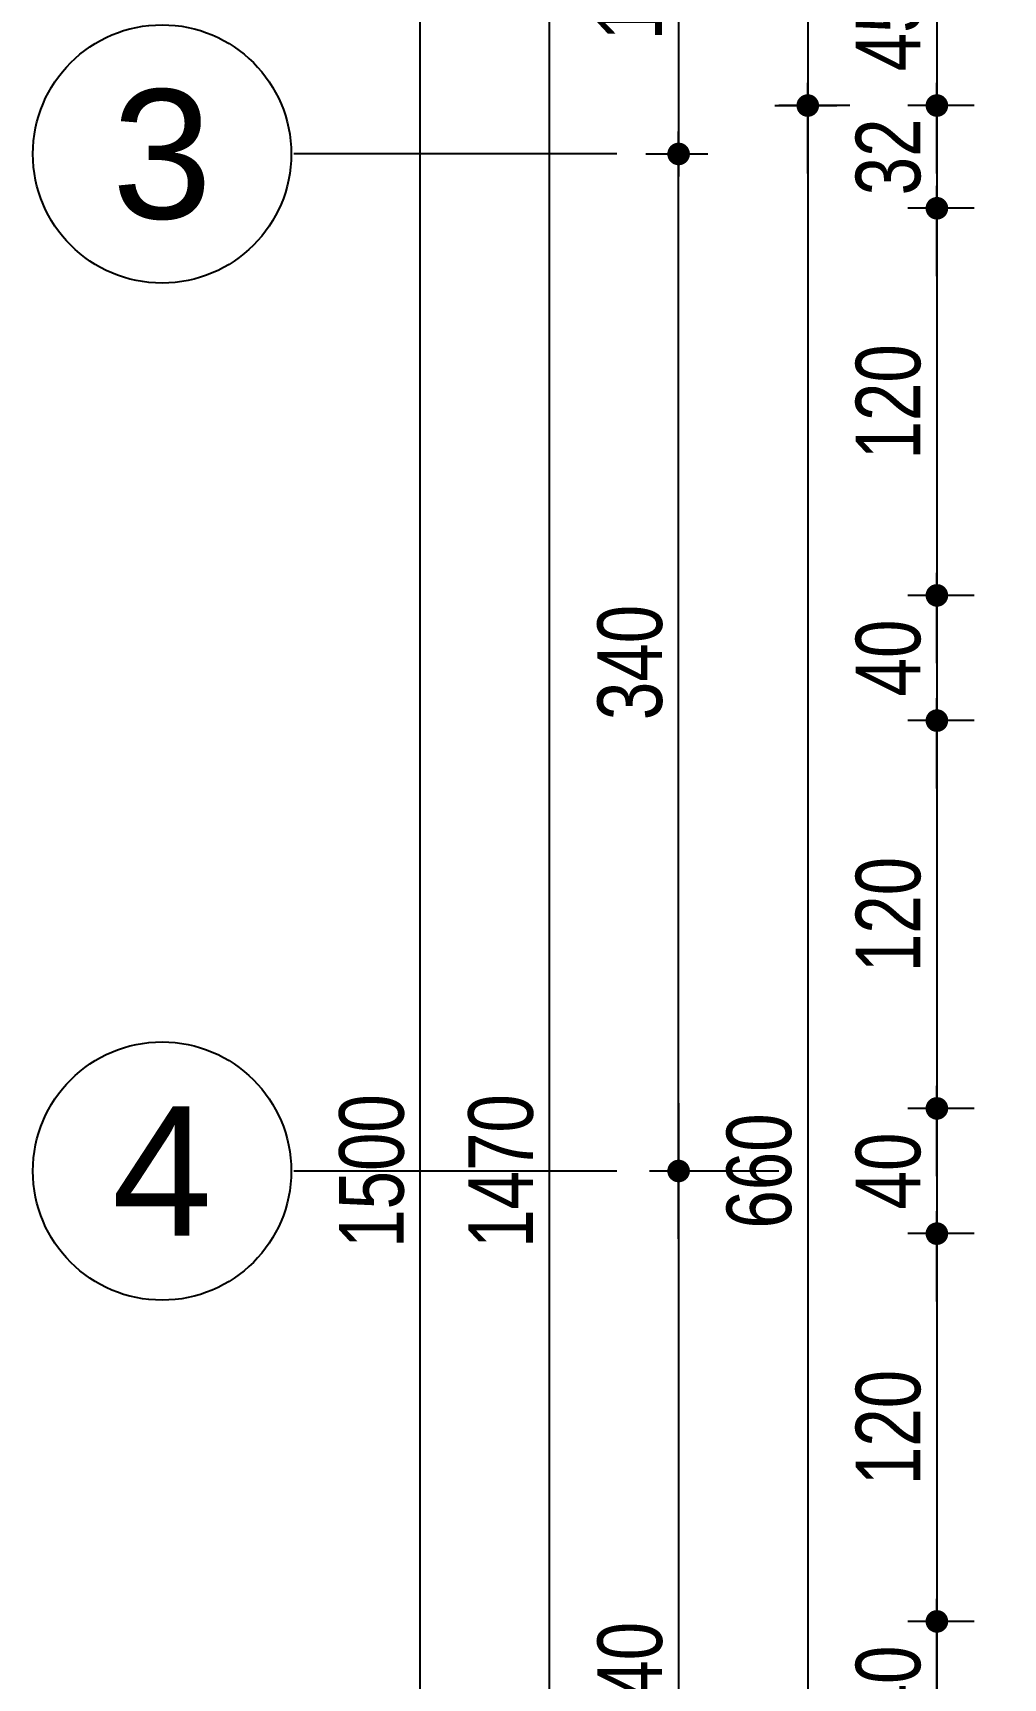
# Model space of a CAD drawing. Header units: millimetres. Extents: x 123626 to 686041, y 667 to 111893.
# Drawn here: x 272181.02 to 272184.02, y 675.72 to 680.81 of the extents above; entities that cross this region are included whole.
import ezdxf
from ezdxf.enums import TextEntityAlignment as Align

# ---------------------------------------------------------------- set-up
doc = ezdxf.new("R2010")
doc.units = ezdxf.units.MM
doc.layers.add('di', color=9, linetype='Continuous')
doc.layers.add('squar', color=255, linetype='Continuous')
doc.styles.add('Arial', font='arial.ttf', dxfattribs={"width": 0.8})
doc.styles.add('rmmg', font='rmmg.shx', dxfattribs={"width": 0.8})
doc.styles.add('ROMANT', font='romant__.ttf')
doc.dimstyles.new('1-100out', dxfattribs={"dimtxt": 0.25, "dimasz": 0.07, "dimexe": 0.09, "dimexo": 0.09, "dimgap": 0.05, "dimtad": 1, "dimdec": 4, "dimlfac": 100, "dimzin": 12, "dimdsep": 46, "dimtxsty": 'rmmg', "dimblk": 'DOT1', "dimcen": 0.09, "dimclrd": 256, "dimclre": 256, "dimclrt": 3, "dimazin": 0, "dimtfac": 1, "dimtdec": 4, "dimtmove": 1, "dimatfit": 3, "dimldrblk": 'DOT1', "dimfxl": 1, "dimtolj": 1, "dimtzin": 0, "dimarcsym": 0})

# ---------------------------------------------------------------- blocks, each defined once
blk = doc.blocks.new('DOT1')
at = {"color": 0, "linetype": 'ByBlock'}
blk.add_line((3, 0), (-1, 0), dxfattribs=at)
at = {"color": 0, "linetype": 'ByBlock', "const_width": 0.5}
blk.add_lwpolyline([(-0.25, 0, 1), (0.25, 0, 1)], format="xyb", close=True, dxfattribs=at)
blk = doc.blocks.new('*D18')
at = {"layer": 'Defpoints', "color": 0, "transparency": 16777216}
for p in [(26.3926, 21.8515), (26.6558, 21.8515), (27.0009, 6.8515)]:
    blk.add_point(p, dxfattribs=at)
at = {"layer": 'di', "color": 7, "lineweight": -2, "transparency": 16777216}
for p, q in [((26.5658, 21.8515), (26.3026, 21.8515)), ((26.3926, 6.9215), (26.3926, 21.7815)), ((26.9109, 6.8515), (26.3026, 6.8515))]:
    blk.add_line(p, q, dxfattribs=at)
at = {"layer": 'di', "color": 7, "lineweight": -2, "transparency": 16777216, "xscale": 0.07, "yscale": 0.07, "zscale": 0.07}
for p, rotation in [((26.3926, 21.8515), 90), ((26.3926, 6.8515), 270)]:
    blk.add_blockref('DOT1', p, dxfattribs=dict(at, rotation=rotation))
at = {"layer": 'di', "color": 7, "transparency": 16777216, "insert": (26.2426, 14.3515), "char_height": 0.2, "attachment_point": 5, "rotation": 90, "style": 'rmmg'}
blk.add_mtext('\\A1;1500', dxfattribs=at)
blk = doc.blocks.new('*D19')
at = {"layer": 'Defpoints', "color": 0, "transparency": 16777216}
for p in [(26.7926, 21.7015), (26.9926, 21.7015), (27.3426, 7.0015)]:
    blk.add_point(p, dxfattribs=at)
at = {"layer": 'di', "color": 7, "lineweight": -2, "transparency": 16777216}
for p, q in [((26.9026, 21.7015), (26.7026, 21.7015)), ((26.7926, 7.0715), (26.7926, 21.6315)), ((27.2526, 7.0015), (26.7026, 7.0015))]:
    blk.add_line(p, q, dxfattribs=at)
at = {"layer": 'di', "color": 7, "lineweight": -2, "transparency": 16777216, "xscale": 0.07, "yscale": 0.07, "zscale": 0.07}
for p, rotation in [((26.7926, 21.7015), 90), ((26.7926, 7.0015), 270)]:
    blk.add_blockref('DOT1', p, dxfattribs=dict(at, rotation=rotation))
at = {"layer": 'di', "color": 7, "transparency": 16777216, "insert": (26.6426, 14.3515), "char_height": 0.2, "attachment_point": 5, "rotation": 90, "style": 'rmmg'}
blk.add_mtext('\\A1;1470', dxfattribs=at)
blk = doc.blocks.new('*D21')
at = {"layer": 'Defpoints', "color": 0, "transparency": 16777216}
for p in [(27.0009, 17.5015), (27.1926, 17.5015), (27.5926, 14.3515)]:
    blk.add_point(p, dxfattribs=at)
at = {"layer": 'di', "color": 7, "lineweight": -2, "transparency": 16777216}
for p, q in [((27.0909, 17.5015), (27.2826, 17.5015)), ((27.1926, 14.4215), (27.1926, 17.4315)), ((27.5026, 14.3515), (27.1026, 14.3515))]:
    blk.add_line(p, q, dxfattribs=at)
at = {"layer": 'di', "color": 7, "lineweight": -2, "transparency": 16777216, "xscale": 0.07, "yscale": 0.07, "zscale": 0.07}
for p, rotation in [((27.1926, 17.5015), 90), ((27.1926, 14.3515), 270)]:
    blk.add_blockref('DOT1', p, dxfattribs=dict(at, rotation=rotation))
at = {"layer": 'di', "color": 7, "transparency": 16777216, "insert": (27.0426, 15.9265), "char_height": 0.2, "attachment_point": 5, "rotation": 90, "style": 'rmmg'}
blk.add_mtext('\\A1;340', dxfattribs=at)
blk = doc.blocks.new('*D33')
at = {"layer": 'Defpoints', "color": 0, "transparency": 16777216}
for p in [(27.1926, 18.562), (27.1926, 17.5015), (27.1926, 17.5015)]:
    blk.add_point(p, dxfattribs=at)
at = {"layer": 'di', "color": 7, "lineweight": -2, "transparency": 16777216}
blk.add_line((27.1926, 18.492), (27.1926, 17.5715), dxfattribs=at)
at = {"layer": 'di', "color": 7, "lineweight": -2, "transparency": 16777216, "xscale": 0.07, "yscale": 0.07, "zscale": 0.07}
for p, rotation in [((27.1926, 18.562), 90), ((27.1926, 17.5015), 270)]:
    blk.add_blockref('DOT1', p, dxfattribs=dict(at, rotation=rotation))
at = {"layer": 'di', "color": 7, "transparency": 16777216, "insert": (27.0426, 18.0317), "char_height": 0.2, "attachment_point": 5, "rotation": 90, "style": 'rmmg'}
blk.add_mtext('\\A1;105', dxfattribs=at)
blk = doc.blocks.new('*D34')
at = {"layer": 'Defpoints', "color": 0, "transparency": 16777216}
for p in [(27.8126, 21.8515), (27.4009, 17.6515), (27.5926, 17.6515)]:
    blk.add_point(p, dxfattribs=at)
at = {"layer": 'di', "color": 7, "lineweight": -2, "transparency": 16777216}
for p, q in [((27.7226, 21.8515), (27.5026, 21.8515)), ((27.5926, 21.7815), (27.5926, 17.7215)), ((27.4909, 17.6515), (27.6826, 17.6515))]:
    blk.add_line(p, q, dxfattribs=at)
at = {"layer": 'di', "color": 7, "lineweight": -2, "transparency": 16777216, "xscale": 0.07, "yscale": 0.07, "zscale": 0.07}
for p, rotation in [((27.5926, 21.8515), 90), ((27.5926, 17.6515), 270)]:
    blk.add_blockref('DOT1', p, dxfattribs=dict(at, rotation=rotation))
at = {"layer": 'di', "color": 7, "transparency": 16777216, "insert": (27.4426, 19.7515), "char_height": 0.2, "attachment_point": 5, "rotation": 90, "style": 'rmmg'}
blk.add_mtext('\\A1;420', dxfattribs=at)
blk = doc.blocks.new('*D71')
at = {"layer": 'Defpoints', "color": 0, "transparency": 16777216}
for p in [(27.5926, 14.3515), (27.0009, 11.2015), (27.1926, 11.2015)]:
    blk.add_point(p, dxfattribs=at)
at = {"layer": 'di', "color": 7, "lineweight": -2, "transparency": 16777216}
for p, q in [((27.5026, 14.3515), (27.1026, 14.3515)), ((27.1926, 14.2815), (27.1926, 11.2715)), ((27.0909, 11.2015), (27.2826, 11.2015))]:
    blk.add_line(p, q, dxfattribs=at)
at = {"layer": 'di', "color": 7, "lineweight": -2, "transparency": 16777216, "xscale": 0.07, "yscale": 0.07, "zscale": 0.07}
for p, rotation in [((27.1926, 14.3515), 90), ((27.1926, 11.2015), 270)]:
    blk.add_blockref('DOT1', p, dxfattribs=dict(at, rotation=rotation))
at = {"layer": 'di', "color": 7, "transparency": 16777216, "insert": (27.0426, 12.7765), "char_height": 0.2, "attachment_point": 5, "rotation": 90, "style": 'rmmg'}
blk.add_mtext('\\A1;340', dxfattribs=at)
blk = doc.blocks.new('*D74')
at = {"layer": 'Defpoints', "color": 0, "transparency": 16777216}
for p in [(27.8126, 17.6515), (27.4009, 11.0515), (27.5926, 11.0515)]:
    blk.add_point(p, dxfattribs=at)
at = {"layer": 'di', "color": 7, "lineweight": -2, "transparency": 16777216}
for p, q in [((27.7226, 17.6515), (27.5026, 17.6515)), ((27.5926, 17.5815), (27.5926, 11.1215)), ((27.4909, 11.0515), (27.6826, 11.0515))]:
    blk.add_line(p, q, dxfattribs=at)
at = {"layer": 'di', "color": 7, "lineweight": -2, "transparency": 16777216, "xscale": 0.07, "yscale": 0.07, "zscale": 0.07}
for p, rotation in [((27.5926, 17.6515), 90), ((27.5926, 11.0515), 270)]:
    blk.add_blockref('DOT1', p, dxfattribs=dict(at, rotation=rotation))
at = {"layer": 'di', "color": 7, "transparency": 16777216, "insert": (27.4426, 14.3515), "char_height": 0.2, "attachment_point": 5, "rotation": 90, "style": 'rmmg'}
blk.add_mtext('\\A1;660', dxfattribs=at)
blk = doc.blocks.new('*D80')
at = {"layer": 'Defpoints', "color": 0, "transparency": 16777216}
for p in [(28.1976, 18.1015), (27.9926, 17.6515), (28.1976, 17.6515)]:
    blk.add_point(p, dxfattribs=at)
at = {"layer": 'di', "color": 7, "lineweight": -2, "transparency": 16777216}
for p, q in [((28.1076, 18.1015), (27.9026, 18.1015)), ((27.9926, 18.0315), (27.9926, 17.7215)), ((28.1076, 17.6515), (27.9026, 17.6515))]:
    blk.add_line(p, q, dxfattribs=at)
at = {"layer": 'di', "color": 7, "lineweight": -2, "transparency": 16777216, "xscale": 0.07, "yscale": 0.07, "zscale": 0.07}
for p, rotation in [((27.9926, 18.1015), 90), ((27.9926, 17.6515), 270)]:
    blk.add_blockref('DOT1', p, dxfattribs=dict(at, rotation=rotation))
at = {"layer": 'di', "color": 7, "transparency": 16777216, "insert": (27.8426, 17.8765), "char_height": 0.2, "attachment_point": 5, "rotation": 90, "style": 'rmmg'}
blk.add_mtext('\\A1;45', dxfattribs=at)
blk = doc.blocks.new('*D81')
at = {"layer": 'Defpoints', "color": 0, "transparency": 16777216}
for p in [(28.1976, 17.6515), (27.9926, 17.3333), (28.1976, 17.3333)]:
    blk.add_point(p, dxfattribs=at)
at = {"layer": 'di', "color": 7, "lineweight": -2, "transparency": 16777216}
for p, q in [((28.1076, 17.6515), (27.9026, 17.6515)), ((27.9926, 17.5815), (27.9926, 17.4033)), ((28.1076, 17.3333), (27.9026, 17.3333))]:
    blk.add_line(p, q, dxfattribs=at)
at = {"layer": 'di', "color": 7, "lineweight": -2, "transparency": 16777216, "xscale": 0.07, "yscale": 0.07, "zscale": 0.07}
for p, rotation in [((27.9926, 17.6515), 90), ((27.9926, 17.3333), 270)]:
    blk.add_blockref('DOT1', p, dxfattribs=dict(at, rotation=rotation))
at = {"layer": 'di', "color": 7, "transparency": 16777216, "insert": (27.8426, 17.4924), "char_height": 0.2, "attachment_point": 5, "rotation": 90, "style": 'rmmg'}
blk.add_mtext('\\A1;32', dxfattribs=at)
blk = doc.blocks.new('*D82')
at = {"layer": 'Defpoints', "color": 0, "transparency": 16777216}
for p in [(28.1976, 17.3333), (27.9926, 16.1343), (28.1976, 16.1343)]:
    blk.add_point(p, dxfattribs=at)
at = {"layer": 'di', "color": 7, "lineweight": -2, "transparency": 16777216}
for p, q in [((28.1076, 17.3333), (27.9026, 17.3333)), ((27.9926, 17.2633), (27.9926, 16.2043)), ((28.1076, 16.1343), (27.9026, 16.1343))]:
    blk.add_line(p, q, dxfattribs=at)
at = {"layer": 'di', "color": 7, "lineweight": -2, "transparency": 16777216, "xscale": 0.07, "yscale": 0.07, "zscale": 0.07}
for p, rotation in [((27.9926, 17.3333), 90), ((27.9926, 16.1343), 270)]:
    blk.add_blockref('DOT1', p, dxfattribs=dict(at, rotation=rotation))
at = {"layer": 'di', "color": 7, "transparency": 16777216, "insert": (27.8426, 16.7338), "char_height": 0.2, "attachment_point": 5, "rotation": 90, "style": 'rmmg'}
blk.add_mtext('\\A1;120', dxfattribs=at)
blk = doc.blocks.new('*D83')
at = {"layer": 'Defpoints', "color": 0, "transparency": 16777216}
for p in [(28.1976, 16.1343), (27.9926, 15.7465), (28.1976, 15.7465)]:
    blk.add_point(p, dxfattribs=at)
at = {"layer": 'di', "color": 7, "lineweight": -2, "transparency": 16777216}
for p, q in [((28.1076, 16.1343), (27.9026, 16.1343)), ((27.9926, 16.0643), (27.9926, 15.8165)), ((28.1076, 15.7465), (27.9026, 15.7465))]:
    blk.add_line(p, q, dxfattribs=at)
at = {"layer": 'di', "color": 7, "lineweight": -2, "transparency": 16777216, "xscale": 0.07, "yscale": 0.07, "zscale": 0.07}
for p, rotation in [((27.9926, 16.1343), 90), ((27.9926, 15.7465), 270)]:
    blk.add_blockref('DOT1', p, dxfattribs=dict(at, rotation=rotation))
at = {"layer": 'di', "color": 7, "transparency": 16777216, "insert": (27.8426, 15.9404), "char_height": 0.2, "attachment_point": 5, "rotation": 90, "style": 'rmmg'}
blk.add_mtext('\\A1;40', dxfattribs=at)
blk = doc.blocks.new('*D84')
at = {"layer": 'Defpoints', "color": 0, "transparency": 16777216}
for p in [(28.1976, 15.7465), (27.9926, 14.5454), (28.1976, 14.5454)]:
    blk.add_point(p, dxfattribs=at)
at = {"layer": 'di', "color": 7, "lineweight": -2, "transparency": 16777216}
for p, q in [((28.1076, 15.7465), (27.9026, 15.7465)), ((27.9926, 15.6765), (27.9926, 14.6154)), ((28.1076, 14.5454), (27.9026, 14.5454))]:
    blk.add_line(p, q, dxfattribs=at)
at = {"layer": 'di', "color": 7, "lineweight": -2, "transparency": 16777216, "xscale": 0.07, "yscale": 0.07, "zscale": 0.07}
for p, rotation in [((27.9926, 15.7465), 90), ((27.9926, 14.5454), 270)]:
    blk.add_blockref('DOT1', p, dxfattribs=dict(at, rotation=rotation))
at = {"layer": 'di', "color": 7, "transparency": 16777216, "insert": (27.8426, 15.1459), "char_height": 0.2, "attachment_point": 5, "rotation": 90, "style": 'rmmg'}
blk.add_mtext('\\A1;120', dxfattribs=at)
blk = doc.blocks.new('*D85')
at = {"layer": 'Defpoints', "color": 0, "transparency": 16777216}
for p in [(28.1976, 14.5454), (27.9926, 14.1575), (28.1976, 14.1575)]:
    blk.add_point(p, dxfattribs=at)
at = {"layer": 'di', "color": 7, "lineweight": -2, "transparency": 16777216}
for p, q in [((28.1076, 14.5454), (27.9026, 14.5454)), ((27.9926, 14.4754), (27.9926, 14.2275)), ((28.1076, 14.1575), (27.9026, 14.1575))]:
    blk.add_line(p, q, dxfattribs=at)
at = {"layer": 'di', "color": 7, "lineweight": -2, "transparency": 16777216, "xscale": 0.07, "yscale": 0.07, "zscale": 0.07}
for p, rotation in [((27.9926, 14.5454), 90), ((27.9926, 14.1575), 270)]:
    blk.add_blockref('DOT1', p, dxfattribs=dict(at, rotation=rotation))
at = {"layer": 'di', "color": 7, "transparency": 16777216, "insert": (27.8426, 14.3515), "char_height": 0.2, "attachment_point": 5, "rotation": 90, "style": 'rmmg'}
blk.add_mtext('\\A1;40', dxfattribs=at)
blk = doc.blocks.new('*D86')
at = {"layer": 'Defpoints', "color": 0, "transparency": 16777216}
for p in [(28.1976, 14.1575), (27.9926, 12.9565), (28.1976, 12.9565)]:
    blk.add_point(p, dxfattribs=at)
at = {"layer": 'di', "color": 7, "lineweight": -2, "transparency": 16777216}
for p, q in [((28.1076, 14.1575), (27.9026, 14.1575)), ((27.9926, 14.0875), (27.9926, 13.0265)), ((28.1076, 12.9565), (27.9026, 12.9565))]:
    blk.add_line(p, q, dxfattribs=at)
at = {"layer": 'di', "color": 7, "lineweight": -2, "transparency": 16777216, "xscale": 0.07, "yscale": 0.07, "zscale": 0.07}
for p, rotation in [((27.9926, 14.1575), 90), ((27.9926, 12.9565), 270)]:
    blk.add_blockref('DOT1', p, dxfattribs=dict(at, rotation=rotation))
at = {"layer": 'di', "color": 7, "transparency": 16777216, "insert": (27.8426, 13.557), "char_height": 0.2, "attachment_point": 5, "rotation": 90, "style": 'rmmg'}
blk.add_mtext('\\A1;120', dxfattribs=at)
blk = doc.blocks.new('*D87')
at = {"layer": 'Defpoints', "color": 0, "transparency": 16777216}
for p in [(28.1976, 12.9565), (27.9926, 12.5686), (28.1976, 12.5686)]:
    blk.add_point(p, dxfattribs=at)
at = {"layer": 'di', "color": 7, "lineweight": -2, "transparency": 16777216}
for p, q in [((28.1076, 12.9565), (27.9026, 12.9565)), ((27.9926, 12.8865), (27.9926, 12.6386)), ((28.1076, 12.5686), (27.9026, 12.5686))]:
    blk.add_line(p, q, dxfattribs=at)
at = {"layer": 'di', "color": 7, "lineweight": -2, "transparency": 16777216, "xscale": 0.07, "yscale": 0.07, "zscale": 0.07}
for p, rotation in [((27.9926, 12.9565), 90), ((27.9926, 12.5686), 270)]:
    blk.add_blockref('DOT1', p, dxfattribs=dict(at, rotation=rotation))
at = {"layer": 'di', "color": 7, "transparency": 16777216, "insert": (27.8426, 12.7626), "char_height": 0.2, "attachment_point": 5, "rotation": 90, "style": 'rmmg'}
blk.add_mtext('\\A1;40', dxfattribs=at)
blk = doc.blocks.new('A$C95c94d28')
at = {"layer": 'di', "color": 7}
for p, q in [((1.8083087, 13.7297388), (0.8083087, 13.7297388)), ((1.8083087, 10.5797388), (0.8083087, 10.5797388))]:
    blk.add_line(p, q, dxfattribs=at)
for centre in [(0.3999999, 13.7297388), (0.3999999, 10.5797388)]:
    blk.add_circle(centre, 0.4, dxfattribs=at)
at = {"layer": 'di', "color": 7, "style": 'Arial'}
for s, p in [('3', (0.3999999, 13.7297388)), ('4', (0.3999999, 10.5797388))]:
    blk.add_text(s, height=0.4, dxfattribs=at).set_placement(p, align=Align.MIDDLE)
at = {"layer": 'di', "color": 7, "style": 'ROMANT'}
for tag, p in [('2', (12.1123529, 18.9748106)), ('6', (3.5669013, 18.9207327)), ('4', (3.5053716, 12.0209554)), ('3', (28.7595521, 9.2844318)), ('5', (3.5926433, 1.8921334)), ('1', (12.1132789, 1.7057643))]:
    blk.add_attdef(tag, text='', height=0.168, dxfattribs=at).set_placement(p, align=Align.MIDDLE)
at = {"layer": 'di', "color": 7, "style": 'Arial', "flags": 4}
for tag, height, p in [('B', 0.272, (23.9870422, 18.9086553)), ('A', 0.32, (3.4885658, 10.710322)), ('A', 0.32, (28.571656, 10.710322)), ('B', 0.272, (23.9870422, 2.2506165))]:
    blk.add_attdef(tag, text='', height=height, dxfattribs=at).set_placement(p, align=Align.MIDDLE_CENTER)
at = {"layer": 'di', "color": 7}
for base, p1, p2, picture, middle in [((1.1999999, 18.0797388), (1.8083087, 3.0797388), (1.4631758, 18.0797388), '*D18', (1.1999999, 10.5797388)), ((1.5999999, 17.9297388), (2.1499999, 3.2297388), (1.7999945, 17.9297388), '*D19', (1.5999999, 10.5797388))]:
    dim = blk.add_linear_dim(base=base, p1=p1, p2=p2, angle=90, dimstyle='1-100out', override={"dimtxt": 0.2, "dimclrd": 7, "dimclre": 7, "dimclrt": 7}, dxfattribs=at)
    dim.commit()
    dim.dimension.update_dxf_attribs({"geometry": picture, "text_midpoint": middle, "dimtype": 128, "insert": (-25.1925901, -3.7717313)})
for base, p1, p2, picture, middle in [((2.3999999, 13.8797388), (2.6199852, 18.0797388), (2.2083087, 13.8797388), '*D34', (2.2499999, 15.9797388)), ((2.7999999, 13.8797388), (3.0050296, 14.3297388), (3.0050296, 13.8797388), '*D80', (2.6499999, 14.1047388)), ((2.3999999, 7.2797388), (2.6199852, 13.8797388), (2.2083087, 7.2797388), '*D74', (2.2499999, 10.5797388))]:
    dim = blk.add_linear_dim(base=base, p1=p1, p2=p2, angle=270, dimstyle='1-100out', override={"dimtxt": 0.2, "dimclrd": 7, "dimclre": 7, "dimclrt": 7}, dxfattribs=at)
    dim.commit()
    dim.dimension.update_dxf_attribs({"geometry": picture, "text_midpoint": middle, "insert": (-25.1925901, -3.7717313)})
for base, p1, p2, angle, text, picture, middle in [((1.9999999, 13.7297388), (1.9999999, 14.7902651), (1.9999999, 13.7297388), 90, '105', '*D33', (1.8499999, 14.260002)), ((1.9999999, 13.7297388), (2.3999999, 10.5797388), (1.8083087, 13.7297388), 90, '340', '*D21', (1.8499999, 12.1547388)), ((2.7999999, 12.3625921), (3.0050296, 13.5615408), (3.0050296, 12.3625921), 270, '120', '*D82', (2.6499999, 12.9620664)), ((2.7999999, 11.9747241), (3.0050296, 12.3625921), (3.0050296, 11.9747241), 270, '40', '*D83', (2.6499999, 12.1686581)), ((2.7999999, 10.7736728), (3.0050296, 11.9747241), (3.0050296, 10.7736728), 270, '120', '*D84', (2.6499999, 11.3741985)), ((2.7999999, 10.3858048), (3.0050296, 10.7736728), (3.0050296, 10.3858048), 270, '40', '*D85', (2.6499999, 10.5797388)), ((1.9999999, 7.4297388), (2.3999999, 10.5797388), (1.8083087, 7.4297388), 270, '340', '*D71', (1.8499999, 9.0047388)), ((2.7999999, 9.1847535), (3.0050296, 10.3858048), (3.0050296, 9.1847535), 270, '120', '*D86', (2.6499999, 9.7852792)), ((2.7999999, 8.7968856), (3.0050296, 9.1847535), (3.0050296, 8.7968856), 270, '40', '*D87', (2.6499999, 8.9908196))]:
    dim = blk.add_linear_dim(base=base, p1=p1, p2=p2, angle=angle, text=text, dimstyle='1-100out', override={"dimtxt": 0.2, "dimclrd": 7, "dimclre": 7, "dimclrt": 7}, dxfattribs=at)
    dim.commit()
    dim.dimension.update_dxf_attribs({"geometry": picture, "text_midpoint": middle, "insert": (-25.1925901, -3.7717313)})
dim = blk.add_linear_dim(base=(2.7999999, 13.5615408), p1=(3.0050296, 13.8797388), p2=(3.0050296, 13.5615408), angle=270, text='32', dimstyle='1-100out', override={"dimtxt": 0.2, "dimclrd": 7, "dimclre": 7, "dimclrt": 7}, dxfattribs=at)
dim.commit()
dim.dimension.update_dxf_attribs({"geometry": '*D81', "text_midpoint": (2.7999999, 13.7206398), "dimtype": 128, "insert": (-25.1925901, -3.7717313)})

msp = doc.modelspace()

# ---------------------------------------------------------------- block references
at = {"layer": 'squar'}
msp.add_blockref('A$C95c94d28', (272181.0189, 666.7065), dxfattribs=at)

doc.saveas('drawing.dxf')
